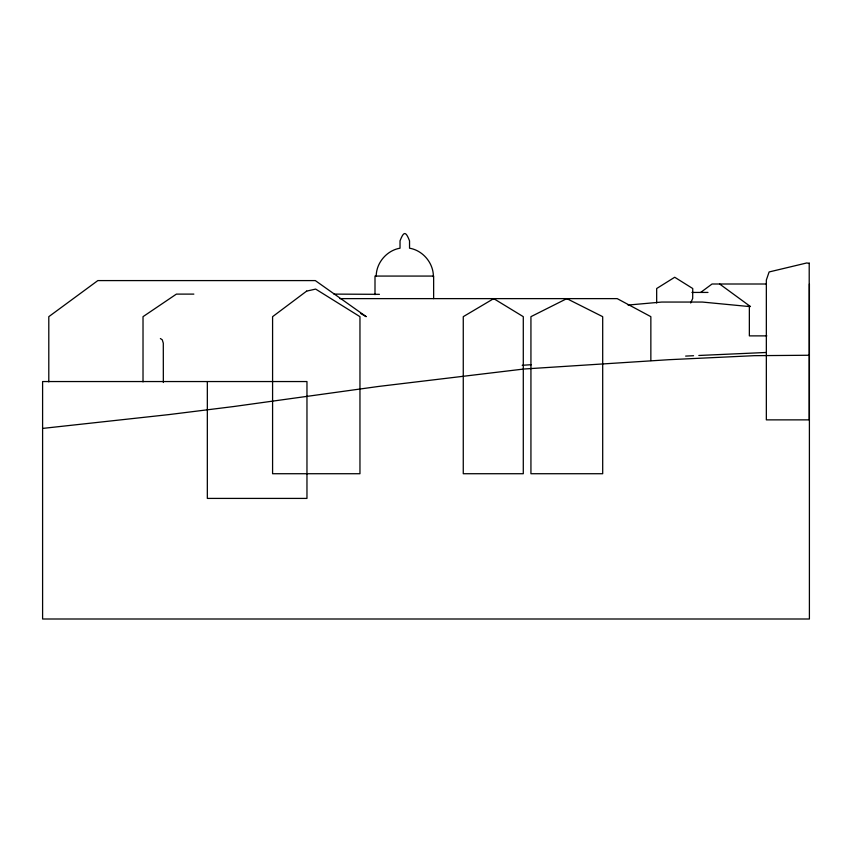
<?xml version="1.0" encoding="UTF-8"?>
<svg xmlns="http://www.w3.org/2000/svg" width="852" height="852" viewBox="0 0 852 852"><rect width="100%" height="100%" fill="white"/><g stroke="black" fill="none" stroke-linecap="round" stroke-linejoin="round"><path stroke-width="1.28" d="M376.211 276.091C376.307 262.725 386.851 250.403 400.025 248.198L400.025 240.85C403.805 231.094 405.754 231.094 409.535 240.85L409.535 248.198C423.039 250.445 433.689 263.311 433.38 276.996M690.716 302.993L692.687 298.434L692.751 288.53L674.709 277.251L656.668 288.53L656.668 303.046M379.449 294.323L333.952 294.11M700.685 292.428L712.048 284.004L765.991 284.004M42.6 428.418L168.93 414.594L233.65 406.542L378.757 386.425L523.873 369.022L668.98 359.693L754.233 355.678L809.4 355.252M628.03 305.059L661.695 302.055L702.378 302.055L749.355 306.56L749.355 335.88L766.843 335.88M522.201 365.284L531.435 364.688M685.636 356.093L693.549 355.721M698.821 355.476L766.012 352.483M691.92 292.428L707.98 292.428M193.851 294.11L176.396 294.11L143.019 316.667L143.019 381.888M339.852 298.626L617.199 298.626L650.853 316.667L650.853 360.588M160.378 338.521L162.285 339.841L163.296 343.175L163.339 382.495M809.208 263.492L806.865 262.938L769.111 271.958L766.342 280.031L766.342 419.866L809.208 419.866L809.208 262.938M748.12 305.921L750.463 306.56L719.62 284.004M360.598 313.44L366.243 316.667L315.315 280.585L97.842 280.585L48.798 316.667L48.798 381.888M809.4 284.004L809.4 618.999L42.6 618.999L42.6 381.547L306.965 381.547L306.965 498.409L207.334 498.409L207.334 381.547M433.636 298.626L433.636 276.069L375.008 276.069L374.997 294.643M306.645 291.118L272.587 316.667L272.587 473.723L359.959 473.723L359.959 316.667L315.655 289.084L306.645 291.118M493.702 298.626L463.264 316.667L463.264 473.723L523.288 473.723L523.288 316.667L493.702 298.626M566.814 298.626L530.934 316.667L530.934 473.723L602.694 473.723L602.694 316.667L566.814 298.626"/></g></svg>
